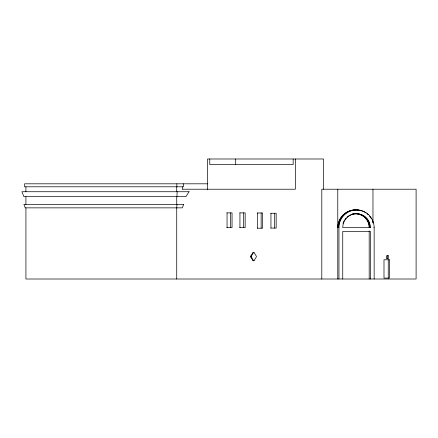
<?xml version="1.0" encoding="UTF-8"?>
<svg xmlns="http://www.w3.org/2000/svg" width="438" height="438" viewBox="0 0 438 438"><rect width="100%" height="100%" fill="white"/><g stroke="black" fill="none" stroke-linecap="round" stroke-linejoin="round"><path stroke-width="0.66" d="M176.793 207.858L176.936 204.354M176.936 196.673L177.138 191.734M254.078 260.621L256.257 257.018A0.887 0.558 -90 0 0 256.257 256.06L253.985 252.447L253.038 252.447L250.733 256.104A0.734 0.465 -90 0 0 250.733 256.969L252.95 260.621L254.078 260.621A0.657 0.411 -90 0 1 253.531 260.621L251.313 256.969A0.734 0.465 -90 0 1 251.313 256.104L253.618 252.447A0.624 0.394 -90 0 1 253.985 252.447M253.465 260.763L253.564 260.763M207.875 183.807L24.577 183.807L24.577 186.791L183.429 186.791L183.429 183.807M182.526 189.221L295.382 189.221L295.382 158.994M226.818 212.873L232.041 212.873L232.041 227.629L226.818 227.629M239.761 212.868L245.154 212.868L245.154 227.683L239.761 227.683M257.232 212.967L262.619 212.967L262.619 228.198L257.232 228.198M270.772 213.268L276.164 213.268L276.164 228.083L270.772 228.083M374.151 279.006L374.151 227.596A17.695 17.602 -90 0 0 356.548 209.906A17.695 17.602 -90 0 0 338.952 227.596L337.775 227.596A17.695 17.602 -90 0 1 355.377 209.906M373.773 227.596L374.151 227.596M250.733 256.104L251.313 256.104M250.733 256.969L251.313 256.969M388.254 259.778L388.254 278.103M387.493 255.721L387.493 258.694M372.973 189.221L372.973 222.887M370.362 279.006L370.362 231.406L342.74 231.406L342.74 279.006M369.185 230.979L369.185 279.006M338.952 227.596L338.952 279.006M337.775 189.221L337.775 279.006M323.6 189.221L323.6 158.994L207.557 158.994L207.557 189.621M321.799 279.006L321.799 189.221L416.1 189.221L416.1 279.006L25.919 279.006L25.919 207.858M293.164 158.994L293.164 164.589L209.775 164.589L209.775 158.994M274.686 213.268L274.686 228.083M270.947 213.268L270.947 228.083M261.141 212.967L261.141 228.198M257.407 212.967L257.407 228.198M243.676 212.868L243.676 227.683M239.936 212.868L239.936 227.683M235.704 158.994L235.704 164.589M230.563 212.873L230.563 227.629M227.048 212.873L227.048 227.629M182.69 186.791L182.69 189.221M176.864 183.807L176.864 186.791M176.728 186.791L176.728 191.734M176.728 196.673L176.728 204.354M176.728 207.858L176.728 279.006M25.919 186.791L25.919 191.734M25.919 196.673L25.919 204.354M357.342 210.016A17.695 17.602 -90 0 1 359.297 210.349M352.595 214.187A13.885 13.813 -90 0 1 369.984 227.596M342.998 223.424A13.885 13.813 -90 0 1 344.208 220.653M344.854 219.635A13.885 13.813 -90 0 1 345.993 218.217M346.836 217.363A13.885 13.813 -90 0 1 352.021 214.352M337.983 227.596A17.695 17.602 -90 0 1 359.505 210.349M355.377 213.711A13.885 13.813 -90 0 1 369.185 227.596M352.382 214.045A13.885 13.813 -90 0 1 353.575 213.832M352.59 214.045A13.885 13.813 -90 0 1 369.393 227.596M360.726 210.508A17.695 17.602 -90 0 1 366.08 212.977M367.148 213.766A17.695 17.602 -90 0 1 368.144 214.631M369.508 216.054A17.695 17.602 -90 0 1 371.413 218.748M372.557 221.135A17.695 17.602 -90 0 1 373.171 223.019M338.569 227.596A17.695 17.602 -90 0 1 360.091 210.349M253.038 252.447A0.624 0.394 -90 0 1 253.399 252.447M253.498 260.621A0.657 0.411 -90 0 1 252.95 260.621M183.686 204.354L182.35 207.858L25.251 207.858L23.909 204.354L183.686 204.354M189.074 191.734L185.865 196.673L23.909 196.673L21.9 191.734L189.074 191.734M370.362 227.596L342.74 227.596A13.885 13.813 -90 0 1 356.548 213.711A13.885 13.813 -90 0 1 370.362 227.596M388.282 255.721L386.568 255.721L386.568 258.694L388.282 258.694L388.282 255.721M389.366 259.778L383.995 259.778L383.995 278.103L389.366 278.103L389.366 259.778"/></g></svg>
